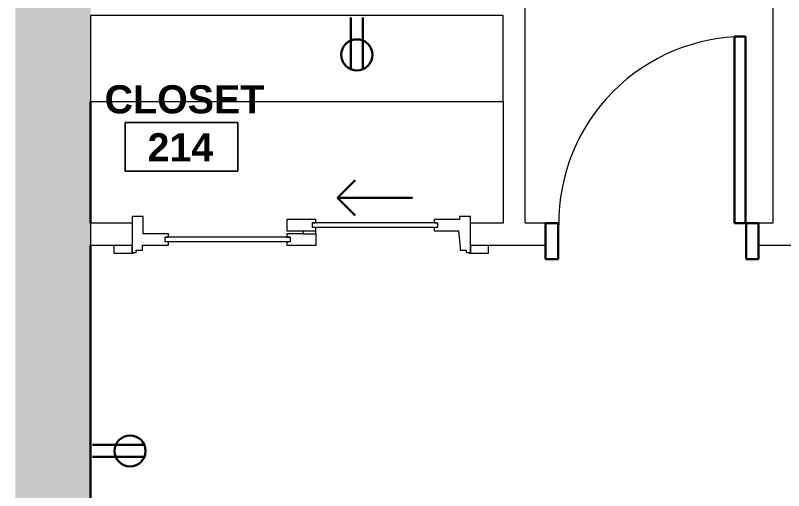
# Model space of a CAD drawing. Header units: inches. Extents: x -529 to 1015, y -2066 to -1239.
# Drawn here: x 684.7 to 807.4, y -1837.2 to -1761.3 of the extents above; entities that cross this region are included whole.
import ezdxf

# ---------------------------------------------------------------- set-up
doc = ezdxf.new("R2010")
doc.units = ezdxf.units.IN
doc.header["$MEASUREMENT"] = 0
for name, color, linetype, lineweight in [('A-ANNO-NOTE', 131, 'Continuous', 9), ('A-AREA-IDEN', 2, 'Continuous', 9), ('A-DETL-GENF', 92, 'Continuous', 9), ('A-DOOR', 31, 'Continuous', 18), ('A-DOOR-FRAM', 31, 'Continuous', 30), ('A-DOOR-GLAZ', 31, 'Continuous', 9), ('A-DOOR-OPNG', 31, 'Continuous', 30), ('A-WALL', 113, 'Continuous', 18), ('A-WALL-PATT', 111, 'Continuous', 18), ('I-WALL', 2, 'Continuous', 18), ('Q-CASE', 31, 'Continuous', 9)]:
    doc.layers.add(name, color=color, linetype=linetype, lineweight=lineweight)
doc.styles.add('Swis721 Lt BT_B', font='', dxfattribs={"height": 4.5})
doc.styles.get('Swis721 Lt BT_B').set_extended_font_data('Swis721 Lt BT', bold=True)

# ---------------------------------------------------------------- blocks, each defined once
blk = doc.blocks.new('Single Flush - D1 2_6_ X 8_ - NOT FR-6103599-2ND FLOOR - POWER _ SIGNAL')
at = {"layer": 'A-DOOR', "lineweight": 30}
for p, q in [((13.15625, 31.5625), (13.15625, 1.75)), ((14.90625, 31.5625), (13.15625, 31.5625)), ((14.90625, 1.75), (14.90625, 31.5625)), ((13.15625, 1.75), (14.90625, 1.75))]:
    blk.add_line(p, q, dxfattribs=at)
at = {"layer": 'A-DOOR', "lineweight": 9}
blk.add_arc((14.90625, 1.75), 29.8125, 90, 180.5, dxfattribs=at)
at = {"layer": 'A-DOOR-FRAM'}
for p, q in [((-17, -4), (-17, 1.75)), ((-17, 1.75), (-15, 1.75)), ((-15, -4), (-15, 1.75)), ((15.000004, -4), (15.000004, 1.75)), ((15.000004, 1.75), (17.000004, 1.75)), ((17.000004, -4), (17.000004, 1.75)), ((-17, -4), (-15, -4)), ((15.000004, -4), (17.000004, -4))]:
    blk.add_line(p, q, dxfattribs=at)
blk = doc.blocks.new('Door-Sliding-JELD-WEN-2_Panel-Stationary_Active-Wide_Stile-EpicVue - Not A Type - Load Type Catalog 4_6_-5760578-2ND FLOOR - POWER _ SIGNAL')
at = {"layer": 'A-DETL-GENF'}
for p, q in [((-26.86, 3.06), (-29.91, 3.06)), ((-29.91, 3.06), (-29.91, 1.8)), ((-27, 1.8), (-27, 2.98)), ((-27, 2.98), (-26.86, 2.98)), ((-26.34, 2.94), (-27, 2.94)), ((-27, 2.94), (-27, -2.8)), ((-26.86, 2.98), (-26.86, 3.06)), ((-26.34, 2.55), (-26.34, 2.94)), ((-25.34, 2.55), (-26.34, 2.55)), ((-25.34, 2.06), (-25.34, 2.55)), ((26.34, 2.55), (25.33, 2.55)), ((25.33, 2.55), (25.33, 1.74)), ((27, 2.95), (26.34, 2.95)), ((26.34, 2.95), (26.34, 2.55)), ((26.86, 3.06), (26.86, 2.98)), ((29.91, 3.06), (26.86, 3.06)), ((26.86, 2.98), (27, 2.98)), ((27, 2.98), (27, 1.8)), ((27, -2.8), (27, 2.95)), ((29.91, 1.8), (29.91, 3.06)), ((-29.91, 1.8), (-27, 1.8)), ((-25.11, -0.54), (-25.34, 2.06)), ((2.32, 1.74), (-2.37, 1.74)), ((-2.37, 1.74), (-2.37, -0.1)), ((1.78, 0.48), (1.78, 1.23)), ((1.78, 1.23), (2.32, 1.23)), ((2.32, 1.23), (2.32, 1.74)), ((21.2, 1.74), (21.2, 1.23)), ((25.33, 1.74), (21.2, 1.74)), ((21.2, 1.23), (21.75, 1.23)), ((21.75, 1.23), (21.75, 0.48)), ((27, 1.8), (29.91, 1.8)), ((2.31, 0.48), (1.78, 0.48)), ((2.31, -0.05), (2.31, 0.48)), ((21.75, 0.48), (21.21, 0.48)), ((21.21, 0.48), (21.21, -0.05)), ((-21.21, -0.54), (-25.11, -0.54)), ((-21.75, -1.8), (-21.75, -1.05)), ((-21.75, -1.05), (-21.21, -1.05)), ((-21.21, -1.05), (-21.21, -0.54)), ((-2.37, -0.1), (-2.32, -0.1)), ((-2.32, -0.05), (-2.32, -0.1)), ((-0.28, -0.05), (-2.32, -0.05)), ((-2.32, -0.1), (-2.32, -1.05)), ((-0.28, -0.54), (-2.32, -0.54)), ((-2.32, -1.05), (-1.78, -1.05)), ((-1.78, -1.05), (-1.78, -1.8)), ((-0.28, -0.54), (-0.28, -0.05)), ((-0.28, -0.05), (2.31, -0.05)), ((2.31, -0.54), (-0.28, -0.54)), ((2.31, -2.33), (2.31, -0.54)), ((21.21, -0.05), (25.25, -0.05)), ((25.25, -0.05), (25.25, -2.8)), ((-25.25, -2.8), (-25.25, -2.33)), ((-25.25, -2.33), (-21.22, -2.33)), ((-21.22, -1.8), (-21.75, -1.8)), ((-21.22, -2.33), (-21.22, -1.8)), ((-1.78, -1.8), (-2.31, -1.8)), ((-2.31, -1.8), (-2.31, -2.33)), ((-2.31, -2.33), (2.31, -2.33)), ((-27, -2.8), (-25.25, -2.8)), ((25.25, -2.8), (27, -2.8))]:
    blk.add_line(p, q, dxfattribs=at)
at = {"layer": 'A-DOOR-GLAZ'}
for p, q in [((1.78, 1.23), (21.75, 1.23)), ((1.78, 0.48), (21.75, 0.48)), ((-21.75, -1.05), (-1.78, -1.05)), ((-21.75, -1.8), (-1.78, -1.8))]:
    blk.add_line(p, q, dxfattribs=at)
at = {"layer": 'A-DOOR-OPNG'}
for p, q in [((-8.6, -2.99), (-5.77, -5.81)), ((-5.77, -5.81), (-17.77, -5.81)), ((-8.6, -8.64), (-5.77, -5.81))]:
    blk.add_line(p, q, dxfattribs=at)
blk = doc.blocks.new('CW Shelves _ Rails - Shelve Rail-5765714-2ND FLOOR - POWER _ SIGNAL')
at = {"layer": 'Q-CASE'}
for p, q in [((67.89, -2.36), (2, -2.36)), ((2, -2.36), (2, -16.14)), ((67.89, -16.14), (67.89, -2.36)), ((2, -16.14), (67.89, -16.14))]:
    blk.add_line(p, q, dxfattribs=at)
blk = doc.blocks.new('Room Tag - Room Name and Number-3379422-2ND FLOOR - POWER _ SIGNAL')
at = {"layer": 'A-AREA-IDEN'}
for p, q in [((-0.1881, -0.1636), (-0.1881, -0.0018)), ((-0.1881, -0.0018), (0.1869, -0.0018)), ((0.1869, -0.0018), (-0.1881, -0.0018)), ((-0.1881, -0.0018), (-0.1881, -0.1636)), ((0.1869, -0.0018), (0.1869, -0.1636)), ((0.1869, -0.1636), (0.1869, -0.0018)), ((0.1869, -0.1636), (-0.1881, -0.1636)), ((-0.1881, -0.1636), (0.1869, -0.1636))]:
    blk.add_line(p, q, dxfattribs=at)

msp = doc.modelspace()

# ---------------------------------------------------------------- hatches: boundary and pattern name
at = {"layer": 'A-WALL-PATT', "lineweight": 9}
msp.add_hatch(color=7, dxfattribs=at).paths.add_polyline_path([(684.72, -1914.91), (696.72, -1914.91), (696.72, -1697.97), (684.72, -1697.97), (684.72, -1846.62)], flags=0)

# ---------------------------------------------------------------- linework, layer by layer
at = {"layer": 'A-ANNO-NOTE', "lineweight": 30}
for p, q in [((738.28, -1761.59), (738.28, -1769.85)), ((740.2, -1761.59), (740.2, -1769.85)), ((740.2, -1761.59), (740.2, -1769.85)), ((697.05, -1829.88), (705.31, -1829.88)), ((697.05, -1829.88), (705.31, -1829.88)), ((697.05, -1831.8), (705.31, -1831.8))]:
    msp.add_line(p, q, dxfattribs=at)
for centre in [(739.24, -1767.57), (703.03, -1830.84)]:
    msp.add_circle(centre, 2.48, dxfattribs=at)
at = {"layer": 'A-WALL'}
msp.add_line((696.72, -1794.46), (696.72, -1797.96), dxfattribs=at)
at = {"layer": 'I-WALL'}
for p, q in [((805.62, -1697.97), (805.62, -1794.46)), ((766.12, -1794.46), (766.12, -1757.76)), ((762.62, -1775.04), (762.62, -1794.46)), ((703.37, -1794.46), (696.72, -1794.46)), ((762.62, -1794.46), (757.37, -1794.46)), ((769.37, -1794.46), (766.12, -1794.46)), ((769.37, -1797.96), (769.37, -1794.46)), ((805.62, -1794.46), (803.37, -1794.46)), ((803.37, -1794.46), (803.37, -1797.96)), ((696.72, -1797.96), (703.37, -1797.96)), ((757.37, -1797.96), (769.37, -1797.96)), ((803.37, -1797.96), (833.43, -1797.96))]:
    msp.add_line(p, q, dxfattribs=at)
at = {"layer": 'I-WALL', "color": 8, "lineweight": 30}
for p, q in [((696.72, -1794.46), (696.72, -1775.04)), ((696.72, -1914.91), (696.72, -1797.96))]:
    msp.add_line(p, q, dxfattribs=at)

# ---------------------------------------------------------------- block references
at = {"layer": 'A-AREA-IDEN', "xscale": 47.99999999999997, "yscale": 47.99999999999997, "zscale": 47.99999999999997}
msp.add_blockref('Room Tag - Room Name and Number-3379422-2ND FLOOR - POWER _ SIGNAL', (711.27, -1778.28), dxfattribs=at)
at = {"layer": 'A-DOOR'}
msp.add_blockref('Single Flush - D1 2_6_ X 8_ - NOT FR-6103599-2ND FLOOR - POWER _ SIGNAL', (786.37, -1796.21), dxfattribs=at)
at = {"layer": 'A-DOOR', "rotation": 180}
msp.add_blockref('Door-Sliding-JELD-WEN-2_Panel-Stationary_Active-Wide_Stile-EpicVue - Not A Type - Load Type Catalog 4_6_-5760578-2ND FLOOR - POWER _ SIGNAL', (730.37, -1796.21), dxfattribs=at)
at = {"layer": 'Q-CASE'}
msp.add_blockref('CW Shelves _ Rails - Shelve Rail-5765714-2ND FLOOR - POWER _ SIGNAL', (694.73, -1758.9), dxfattribs=at)

# ---------------------------------------------------------------- texts
at = {"layer": 'A-AREA-IDEN', "char_height": 4.5, "attachment_point": 1, "style": 'Swis721 Lt BT_B'}
for s, insert, width in [('CLOSET', (698.97, -1772.42), 29.694), ('214', (705.82, -1780.08), 12.726)]:
    msp.add_mtext(s, dxfattribs=dict(at, insert=insert, width=width))

doc.saveas('drawing.dxf')
